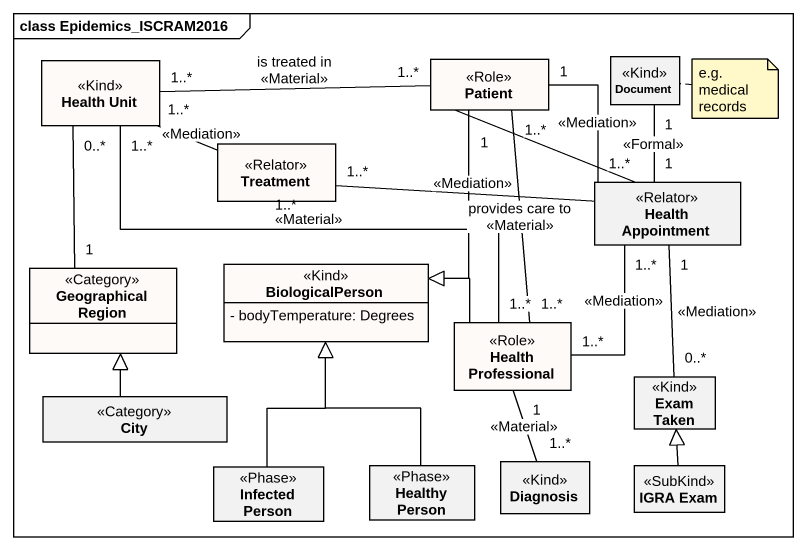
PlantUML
@startuml
mainframe class Epidemics_ISCRAM2016
hide circle
hide empty members
skinparam classAttributeIconSize 0
class "Health Unit" as Health_Unit <<Kind>> #FEFAF7
class Patient <<Role>> #FEFAF7
class Document <<Kind>>
class Treatment <<Relator>> #FEFAF7
class "Health Appointment" as Health_Appointment <<Relator>>
class "Geographical Region" as Geographical_Region <<Category>> #FEFAF7
class BiologicalPerson <<Kind>> #FEFAF7 {
  - bodyTemperature: Degrees
}
class "Health Professional" as Health_Professional <<Role>> #FEFAF7
class City <<Category>>
class "Exam Taken" as Exam_Taken <<Kind>>
class "Infected Person" as Infected_Person <<Phase>>
class "Healthy Person" as Healthy_Person <<Phase>>
class Diagnosis <<Kind>>
class "IGRA Exam" as IGRA_Exam <<SubKind>>
Patient "1..*" -left- "1..*" Health_Unit : is treated in\n<<Material>>
Patient --|> BiologicalPerson
Treatment "1..*" -left- "1..*" Health_Unit : <<Mediation>>
Treatment "1..*" -right- "1" Patient : <<Mediation>>
Health_Appointment "1..*" -up- "1" Patient : <<Mediation>>
Health_Appointment "1" -up- "1" Document : <<Formal>>
Health_Appointment "1..*" -- "1..*" Health_Professional : <<Mediation>>
Health_Appointment "1" -- "0..*" Exam_Taken : <<Mediation>>
Geographical_Region "1" -up- "0..*" Health_Unit
Health_Professional "1..*" -up- "1..*" Health_Unit : <<Material>>
Health_Professional "1..*" -up- "1..*" Patient : provides care to\n<<Material>>
Health_Professional -left-|> BiologicalPerson
Health_Professional "1" -- "1..*" Diagnosis : <<Material>>
City -up-|> Geographical_Region
Infected_Person -up-|> BiologicalPerson
Healthy_Person -up-|> BiologicalPerson
IGRA_Exam -up-|> Exam_Taken
note right of Document : e.g. medical records
@enduml
